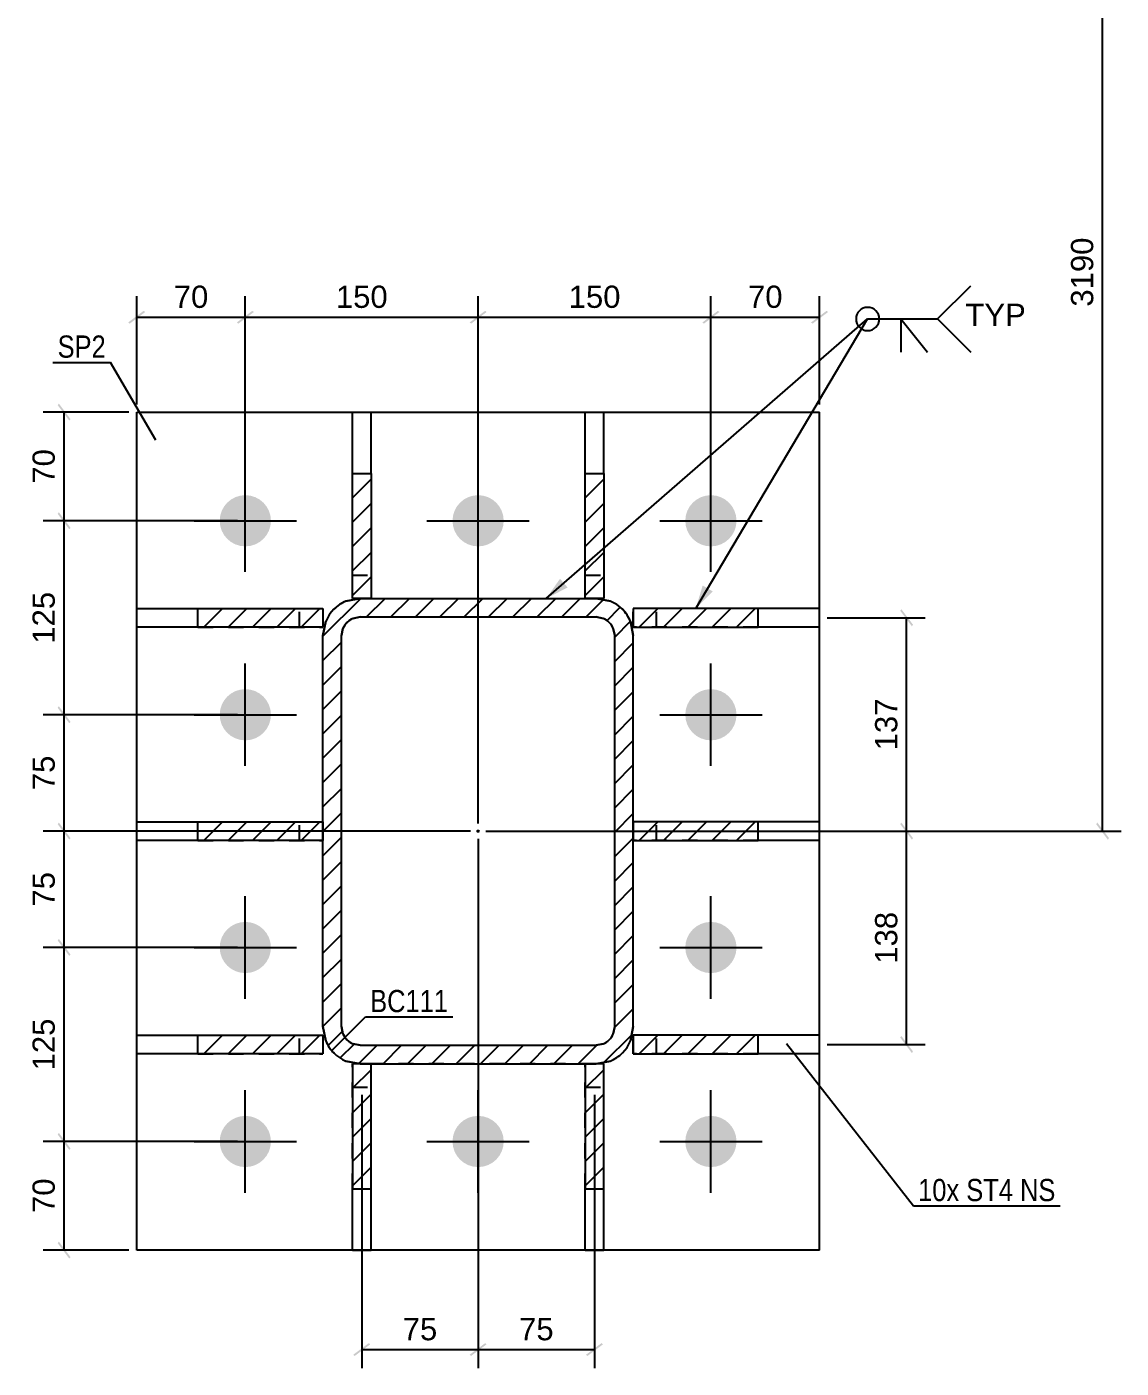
# Model space of a CAD drawing. Header units: millimetres. Extents: x 0 to 841, y 0 to 594.
# Drawn here: x 418 to 559.1, y 246.8 to 419.7 of the extents above; entities that cross this region are included whole.
import ezdxf

# ---------------------------------------------------------------- set-up
doc = ezdxf.new("R2010")
doc.units = ezdxf.units.MM
doc.linetypes.add('DXK_LINE_DOT2', pattern=[3.9198, 1.9599, -1.9599])
doc.linetypes.add('DXK_LINE_DOT3', pattern=[5.9187, 2.979, -0.9799, 0.9799, -0.9799])
doc.styles.add('Arial', font='ARIAL.TTF', dxfattribs={"height": 0.2})
doc.styles.add('Arial Narrow', font='ARIALN.TTF', dxfattribs={"height": 0.2})

# ---------------------------------------------------------------- blocks, each defined once
blk = doc.blocks.new('Bolt-389627297-2654 - 2647')
at = {"linetype": 'Continuous'}
for points in [[(442.88, 356.01, -1), (449.48, 356.01, -1)], [(472.88, 356.01, -1), (479.48, 356.01, -1)], [(502.88, 356.01, -1), (509.48, 356.01, -1)], [(442.88, 331.01, -1), (449.48, 331.01, -1)], [(502.88, 331.01, -1), (509.48, 331.01, -1)], [(442.88, 301.01, -1), (449.48, 301.01, -1)], [(502.88, 301.01, -1), (509.48, 301.01, -1)], [(442.88, 276.01, -1), (449.48, 276.01, -1)], [(472.88, 276.01, -1), (479.48, 276.01, -1)], [(502.88, 276.01, -1), (509.48, 276.01, -1)]]:
    blk.add_hatch(color=1, dxfattribs=at).paths.add_polyline_path(points)
at = {"color": 1, "linetype": 'Continuous'}
for p, q in [((446.18, 349.41), (446.18, 362.61)), ((476.18, 349.41), (476.18, 362.61)), ((506.18, 349.41), (506.18, 362.61)), ((439.58, 356.01), (452.78, 356.01)), ((469.58, 356.01), (482.78, 356.01)), ((499.58, 356.01), (512.78, 356.01)), ((446.18, 324.41), (446.18, 337.61)), ((506.18, 324.41), (506.18, 337.61)), ((439.58, 331.01), (452.78, 331.01)), ((499.58, 331.01), (512.78, 331.01)), ((446.18, 294.41), (446.18, 307.61)), ((506.18, 294.41), (506.18, 307.61)), ((439.58, 301.01), (452.78, 301.01)), ((499.58, 301.01), (512.78, 301.01)), ((446.18, 269.41), (446.18, 282.61)), ((476.18, 269.41), (476.18, 282.61)), ((506.18, 269.41), (506.18, 282.61)), ((439.58, 276.01), (452.78, 276.01)), ((469.58, 276.01), (482.78, 276.01)), ((499.58, 276.01), (512.78, 276.01))]:
    blk.add_line(p, q, dxfattribs=at)
blk = doc.blocks.new('Part-389627297-2655 - 2647')
at = {"linetype": 'Continuous'}
h = blk.add_hatch(dxfattribs=at)
h.set_pattern_fill('', scale=0.7, style=0, pattern_type=0)
h.set_pattern_definition([(45, (495.8156, 343.0457), (-1.571545, 1.571545), [])])
h.paths.add_polyline_path([(496.18, 341.21), (495.82, 343.05), (494.78, 344.6), (493.22, 345.64), (491.38, 346.01), (460.98, 346.01), (459.14, 345.64), (457.59, 344.6), (456.55, 343.05), (456.18, 341.21), (456.18, 290.81), (456.55, 288.97), (457.59, 287.41), (459.14, 286.37), (460.98, 286.01), (491.38, 286.01), (493.22, 286.37), (494.78, 287.41), (495.82, 288.97), (496.18, 290.81)])
h.paths.add_polyline_path([(493.6, 289.89), (493.08, 289.11), (492.3, 288.59), (491.38, 288.41), (460.98, 288.41), (460.06, 288.59), (459.28, 289.11), (458.76, 289.89), (458.58, 290.81), (458.58, 341.21), (458.76, 342.13), (459.28, 342.91), (460.06, 343.43), (460.98, 343.61), (491.38, 343.61), (492.3, 343.43), (493.08, 342.91), (493.6, 342.13), (493.78, 341.21), (493.78, 290.81)])
blk.add_hatch(color=30, dxfattribs=at).paths.add_polyline_path([(476.18, 315.91, -1), (476.18, 316.11, -1)])
at = {"color": 7, "linetype": 'DXK_LINE_DOT2'}
for p, q in [((459.14, 345.64), (460.98, 346.01)), ((460.98, 346.01), (491.38, 346.01)), ((491.38, 346.01), (493.22, 345.64)), ((456.18, 341.21), (456.55, 343.05)), ((460.98, 343.61), (460.06, 343.43)), ((460.98, 343.61), (491.38, 343.61)), ((492.3, 343.43), (491.38, 343.61)), ((495.82, 343.05), (496.18, 341.21)), ((456.18, 290.81), (456.18, 341.21)), ((458.76, 342.13), (458.58, 341.21)), ((458.58, 290.81), (458.58, 341.21)), ((493.78, 341.21), (493.6, 342.13)), ((493.78, 290.81), (493.78, 341.21)), ((496.18, 290.81), (496.18, 341.21)), ((456.55, 288.97), (456.18, 290.81)), ((458.58, 290.81), (458.76, 289.89)), ((493.6, 289.89), (493.78, 290.81)), ((496.18, 290.81), (495.82, 288.97)), ((460.06, 288.59), (460.98, 288.41)), ((460.98, 288.41), (491.38, 288.41)), ((491.38, 288.41), (492.3, 288.59)), ((460.98, 286.01), (459.14, 286.37)), ((491.38, 286.01), (460.98, 286.01)), ((493.22, 286.37), (491.38, 286.01))]:
    blk.add_line(p, q, dxfattribs=at)
at = {"color": 2, "linetype": 'Continuous'}
for p, q in [((460.98, 346.01), (459.14, 345.64)), ((460.98, 346.01), (491.38, 346.01)), ((493.22, 345.64), (491.38, 346.01)), ((456.55, 343.05), (456.18, 341.21)), ((460.06, 343.43), (460.98, 343.61)), ((460.98, 343.61), (491.38, 343.61)), ((491.38, 343.61), (492.3, 343.43)), ((496.18, 341.21), (495.82, 343.05)), ((456.18, 290.81), (456.18, 341.21)), ((458.58, 341.21), (458.76, 342.13)), ((458.58, 290.81), (458.58, 341.21)), ((493.6, 342.13), (493.78, 341.21)), ((493.78, 290.81), (493.78, 341.21)), ((496.18, 290.81), (496.18, 341.21)), ((456.18, 290.81), (456.55, 288.97)), ((458.76, 289.89), (458.58, 290.81)), ((493.78, 290.81), (493.6, 289.89)), ((495.82, 288.97), (496.18, 290.81)), ((460.98, 288.41), (460.06, 288.59)), ((460.98, 288.41), (491.38, 288.41)), ((492.3, 288.59), (491.38, 288.41)), ((459.14, 286.37), (460.98, 286.01)), ((460.98, 286.01), (491.38, 286.01)), ((491.38, 286.01), (493.22, 286.37))]:
    blk.add_line(p, q, dxfattribs=at)
at = {"color": 7, "linetype": 'DXK_LINE_DOT3'}
blk.add_line((476.18, 316.01), (476.18, 316.01), dxfattribs=at)
at = {"color": 30, "linetype": 'DXK_LINE_DOT3'}
blk.add_line((476.18, 316.01), (476.18, 316.01), dxfattribs=at)
at = {"color": 30, "linetype": 'Continuous'}
blk.add_circle((476.18, 316.01), 0.1, dxfattribs=at)
at = {"color": 7, "linetype": 'DXK_LINE_DOT2'}
for centre, radius, start, end in [((460.98, 341.21), 4.8, 112.5, 157.5), ((491.38, 341.21), 4.8, 22.5, 67.5), ((460.98, 341.21), 2.4, 112.5, 157.5), ((491.38, 341.21), 2.4, 22.5, 67.5), ((460.98, 290.81), 4.8, 202.5, 247.5), ((460.98, 290.81), 2.4, 202.5, 247.5), ((491.38, 290.81), 2.4, 292.5, 337.5), ((491.38, 290.81), 4.8, 292.5, 337.5)]:
    blk.add_arc(centre, radius, start, end, dxfattribs=at)
at = {"color": 2, "linetype": 'Continuous'}
for centre, radius, start, end in [((460.98, 341.21), 4.8, 112.5, 157.5), ((491.38, 341.21), 4.8, 22.5, 67.5), ((460.98, 341.21), 2.4, 112.5, 157.5), ((491.38, 341.21), 2.4, 22.5, 67.5), ((460.98, 290.81), 4.8, 202.5, 247.5), ((460.98, 290.81), 2.4, 202.5, 247.5), ((491.38, 290.81), 2.4, 292.5, 337.5), ((491.38, 290.81), 4.8, 292.5, 337.5)]:
    blk.add_arc(centre, radius, start, end, dxfattribs=at)
blk = doc.blocks.new('Part-389627297-2683 - 2647')
at = {"linetype": 'Continuous'}
h = blk.add_hatch(dxfattribs=at)
h.set_pattern_fill('', scale=0.7, style=0, pattern_type=0)
h.set_pattern_definition([(45, (489.981, 362.112), (-1.57154, 1.57154), [])])
h.paths.add_polyline_path([(492.38, 362.11), (489.98, 362.11), (489.98, 346.01), (492.38, 346.01)])
at = {"color": 2, "linetype": 'Continuous'}
for p, q in [((489.98, 370.01), (492.38, 370.01)), ((489.98, 362.11), (489.98, 370.01)), ((492.38, 362.11), (492.38, 370.01)), ((489.98, 346.01), (489.98, 362.11)), ((489.98, 362.11), (492.38, 362.11)), ((492.38, 362.11), (492.38, 346.01)), ((492.38, 346.01), (489.98, 346.01))]:
    blk.add_line(p, q, dxfattribs=at)
at = {"color": 7, "linetype": 'DXK_LINE_DOT2'}
for p, q in [((489.98, 346.01), (489.98, 362.11)), ((492.38, 362.11), (492.38, 346.01)), ((489.98, 349.01), (492.38, 349.01)), ((492.38, 346.01), (489.98, 346.01))]:
    blk.add_line(p, q, dxfattribs=at)
blk = doc.blocks.new('Part-389627297-2686 - 2647')
at = {"linetype": 'Continuous'}
h = blk.add_hatch(dxfattribs=at)
h.set_pattern_fill('', scale=0.7, style=0, pattern_type=0)
h.set_pattern_definition([(45, (459.981, 362.112), (-1.57154, 1.57154), [])])
h.paths.add_polyline_path([(462.38, 362.11), (459.98, 362.11), (459.98, 346.01), (462.38, 346.01)])
at = {"color": 2, "linetype": 'Continuous'}
for p, q in [((459.98, 370.01), (462.38, 370.01)), ((459.98, 362.11), (459.98, 370.01)), ((462.38, 362.11), (462.38, 370.01)), ((459.98, 346.01), (459.98, 362.11)), ((459.98, 362.11), (462.38, 362.11)), ((462.38, 362.11), (462.38, 346.01)), ((462.38, 346.01), (459.98, 346.01))]:
    blk.add_line(p, q, dxfattribs=at)
at = {"color": 7, "linetype": 'DXK_LINE_DOT2'}
for p, q in [((459.98, 346.01), (459.98, 362.11)), ((462.38, 362.11), (462.38, 346.01)), ((459.98, 349.01), (462.38, 349.01)), ((462.38, 346.01), (459.98, 346.01))]:
    blk.add_line(p, q, dxfattribs=at)
blk = doc.blocks.new('Part-389627297-2687 - 2647')
at = {"linetype": 'Continuous'}
h = blk.add_hatch(dxfattribs=at)
h.set_pattern_fill('', scale=0.7, style=0, pattern_type=0)
h.set_pattern_definition([(45, (489.981, 286.0088), (-1.57154, 1.57154), [])])
h.paths.add_polyline_path([(492.38, 286.01), (489.98, 286.01), (489.98, 269.91), (492.38, 269.91)])
at = {"color": 7, "linetype": 'DXK_LINE_DOT2'}
for p, q in [((489.98, 269.91), (489.98, 286.01)), ((492.38, 286.01), (489.98, 286.01)), ((492.38, 269.91), (492.38, 286.01)), ((489.98, 283.01), (492.38, 283.01))]:
    blk.add_line(p, q, dxfattribs=at)
at = {"color": 2, "linetype": 'Continuous'}
for p, q in [((492.38, 286.01), (489.98, 286.01)), ((489.98, 286.01), (489.98, 269.91)), ((492.38, 269.91), (492.38, 286.01)), ((489.98, 262.01), (489.98, 269.91)), ((489.98, 269.91), (492.38, 269.91)), ((492.38, 262.01), (492.38, 269.91)), ((489.98, 262.01), (492.38, 262.01))]:
    blk.add_line(p, q, dxfattribs=at)
blk = doc.blocks.new('Part-389627297-2690 - 2647')
at = {"linetype": 'Continuous'}
h = blk.add_hatch(dxfattribs=at)
h.set_pattern_fill('', scale=0.7, style=0, pattern_type=0)
h.set_pattern_definition([(45, (459.981, 286.0088), (-1.57154, 1.57154), [])])
h.paths.add_polyline_path([(462.38, 286.01), (459.98, 286.01), (459.98, 269.91), (462.38, 269.91)])
at = {"color": 7, "linetype": 'DXK_LINE_DOT2'}
for p, q in [((459.98, 269.91), (459.98, 286.01)), ((462.38, 286.01), (459.98, 286.01)), ((462.38, 269.91), (462.38, 286.01)), ((459.98, 283.01), (462.38, 283.01))]:
    blk.add_line(p, q, dxfattribs=at)
at = {"color": 2, "linetype": 'Continuous'}
for p, q in [((462.38, 286.01), (459.98, 286.01)), ((459.98, 286.01), (459.98, 269.91)), ((462.38, 269.91), (462.38, 286.01)), ((459.98, 262.01), (459.98, 269.91)), ((459.98, 269.91), (462.38, 269.91)), ((462.38, 262.01), (462.38, 269.91)), ((459.98, 262.01), (462.38, 262.01))]:
    blk.add_line(p, q, dxfattribs=at)
blk = doc.blocks.new('Part-389627297-2693 - 2647')
at = {"linetype": 'Continuous'}
h = blk.add_hatch(dxfattribs=at)
h.set_pattern_fill('', scale=0.7, style=0, pattern_type=0)
h.set_pattern_definition([(45, (440.077, 289.7088), (-1.57154, 1.57154), [])])
h.paths.add_polyline_path([(456.18, 289.71), (440.08, 289.71), (440.08, 287.31), (456.18, 287.31)])
at = {"color": 2, "linetype": 'Continuous'}
for p, q in [((432.18, 289.71), (440.08, 289.71)), ((432.18, 287.31), (432.18, 289.71)), ((440.08, 289.71), (456.18, 289.71)), ((440.08, 287.31), (440.08, 289.71)), ((456.18, 289.71), (456.18, 287.31)), ((440.08, 287.31), (432.18, 287.31)), ((456.18, 287.31), (440.08, 287.31))]:
    blk.add_line(p, q, dxfattribs=at)
at = {"color": 7, "linetype": 'DXK_LINE_DOT2'}
for p, q in [((440.08, 289.71), (456.18, 289.71)), ((453.18, 287.31), (453.18, 289.71)), ((456.18, 289.71), (456.18, 287.31)), ((440.08, 287.31), (456.18, 287.31))]:
    blk.add_line(p, q, dxfattribs=at)
blk = doc.blocks.new('Part-389627297-2696 - 2647')
at = {"linetype": 'Continuous'}
h = blk.add_hatch(dxfattribs=at)
h.set_pattern_fill('', scale=0.7, style=0, pattern_type=0)
h.set_pattern_definition([(45, (440.077, 344.7088), (-1.57154, 1.57154), [])])
h.paths.add_polyline_path([(456.18, 344.71), (440.08, 344.71), (440.08, 342.31), (456.18, 342.31)])
at = {"color": 2, "linetype": 'Continuous'}
for p, q in [((432.18, 344.71), (440.08, 344.71)), ((432.18, 342.31), (432.18, 344.71)), ((440.08, 344.71), (456.18, 344.71)), ((440.08, 342.31), (440.08, 344.71)), ((456.18, 344.71), (456.18, 342.31)), ((440.08, 342.31), (432.18, 342.31)), ((456.18, 342.31), (440.08, 342.31))]:
    blk.add_line(p, q, dxfattribs=at)
at = {"color": 7, "linetype": 'DXK_LINE_DOT2'}
for p, q in [((440.08, 344.71), (456.18, 344.71)), ((453.18, 342.31), (453.18, 344.71)), ((456.18, 344.71), (456.18, 342.31)), ((440.08, 342.31), (456.18, 342.31))]:
    blk.add_line(p, q, dxfattribs=at)
blk = doc.blocks.new('Part-389627297-2699 - 2647')
at = {"linetype": 'Continuous'}
h = blk.add_hatch(dxfattribs=at)
h.set_pattern_fill('', scale=0.7, style=0, pattern_type=0)
h.set_pattern_definition([(45, (440.077, 317.2088), (-1.57154, 1.57154), [])])
h.paths.add_polyline_path([(456.18, 317.21), (440.08, 317.21), (440.08, 314.81), (456.18, 314.81)])
at = {"color": 2, "linetype": 'Continuous'}
for p, q in [((432.18, 317.21), (440.08, 317.21)), ((432.18, 314.81), (432.18, 317.21)), ((440.08, 317.21), (456.18, 317.21)), ((440.08, 314.81), (440.08, 317.21)), ((456.18, 317.21), (456.18, 314.81)), ((440.08, 314.81), (432.18, 314.81)), ((456.18, 314.81), (440.08, 314.81))]:
    blk.add_line(p, q, dxfattribs=at)
at = {"color": 7, "linetype": 'DXK_LINE_DOT2'}
for p, q in [((440.08, 317.21), (456.18, 317.21)), ((453.18, 314.81), (453.18, 317.21)), ((456.18, 317.21), (456.18, 314.81)), ((440.08, 314.81), (456.18, 314.81))]:
    blk.add_line(p, q, dxfattribs=at)
blk = doc.blocks.new('Part-389627297-2700 - 2647')
at = {"linetype": 'Continuous'}
h = blk.add_hatch(dxfattribs=at)
h.set_pattern_fill('', scale=0.7, style=0, pattern_type=0)
h.set_pattern_definition([(45, (496.181, 289.7088), (-1.57154, 1.57154), [])])
h.paths.add_polyline_path([(512.28, 289.71), (496.18, 289.71), (496.18, 287.31), (512.28, 287.31)])
at = {"color": 7, "linetype": 'DXK_LINE_DOT2'}
for p, q in [((496.18, 287.31), (496.18, 289.71)), ((512.28, 289.71), (496.18, 289.71)), ((499.18, 287.31), (499.18, 289.71)), ((512.28, 287.31), (496.18, 287.31))]:
    blk.add_line(p, q, dxfattribs=at)
at = {"color": 2, "linetype": 'Continuous'}
for p, q in [((512.28, 289.71), (496.18, 289.71)), ((496.18, 289.71), (496.18, 287.31)), ((520.18, 289.71), (512.28, 289.71)), ((512.28, 287.31), (512.28, 289.71)), ((520.18, 287.31), (520.18, 289.71)), ((496.18, 287.31), (512.28, 287.31)), ((520.18, 287.31), (512.28, 287.31))]:
    blk.add_line(p, q, dxfattribs=at)
blk = doc.blocks.new('Part-389627297-2701 - 2647')
at = {"linetype": 'Continuous'}
h = blk.add_hatch(dxfattribs=at)
h.set_pattern_fill('', scale=0.7, style=0, pattern_type=0)
h.set_pattern_definition([(45, (496.181, 344.7088), (-1.57154, 1.57154), [])])
h.paths.add_polyline_path([(512.28, 344.71), (496.18, 344.71), (496.18, 342.31), (512.28, 342.31)])
at = {"color": 7, "linetype": 'DXK_LINE_DOT2'}
for p, q in [((496.18, 342.31), (496.18, 344.71)), ((512.28, 344.71), (496.18, 344.71)), ((499.18, 342.31), (499.18, 344.71)), ((512.28, 342.31), (496.18, 342.31))]:
    blk.add_line(p, q, dxfattribs=at)
at = {"color": 2, "linetype": 'Continuous'}
for p, q in [((512.28, 344.71), (496.18, 344.71)), ((496.18, 344.71), (496.18, 342.31)), ((520.18, 344.71), (512.28, 344.71)), ((512.28, 342.31), (512.28, 344.71)), ((520.18, 342.31), (520.18, 344.71)), ((496.18, 342.31), (512.28, 342.31)), ((520.18, 342.31), (512.28, 342.31))]:
    blk.add_line(p, q, dxfattribs=at)
blk = doc.blocks.new('Part-389627297-2702 - 2647')
at = {"linetype": 'Continuous'}
h = blk.add_hatch(dxfattribs=at)
h.set_pattern_fill('', scale=0.7, style=0, pattern_type=0)
h.set_pattern_definition([(45, (496.181, 317.2088), (-1.57154, 1.57154), [])])
h.paths.add_polyline_path([(512.28, 317.21), (496.18, 317.21), (496.18, 314.81), (512.28, 314.81)])
at = {"color": 7, "linetype": 'DXK_LINE_DOT2'}
for p, q in [((496.18, 314.81), (496.18, 317.21)), ((512.28, 317.21), (496.18, 317.21)), ((499.18, 314.81), (499.18, 317.21)), ((512.28, 314.81), (496.18, 314.81))]:
    blk.add_line(p, q, dxfattribs=at)
at = {"color": 2, "linetype": 'Continuous'}
for p, q in [((512.28, 317.21), (496.18, 317.21)), ((496.18, 317.21), (496.18, 314.81)), ((520.18, 317.21), (512.28, 317.21)), ((512.28, 314.81), (512.28, 317.21)), ((520.18, 314.81), (520.18, 317.21)), ((496.18, 314.81), (512.28, 314.81)), ((520.18, 314.81), (512.28, 314.81))]:
    blk.add_line(p, q, dxfattribs=at)
blk = doc.blocks.new('Part-389627297-2706 - 2647')
at = {"color": 2, "linetype": 'Continuous'}
for p, q in [((432.18, 262.01), (432.18, 370.01)), ((432.18, 370.01), (520.18, 370.01)), ((520.18, 262.01), (520.18, 370.01)), ((520.18, 262.01), (432.18, 262.01))]:
    blk.add_line(p, q, dxfattribs=at)
blk = doc.blocks.new('StraightDimension-389627297-4512 - 2647')
at = {"linetype": 'Continuous'}
for points in [[(445.28, 381.42), (445.08, 381.57), (447.08, 383.07), (447.28, 382.92)], [(477.08, 383.07), (477.28, 382.92), (475.28, 381.42), (475.08, 381.57)]]:
    blk.add_hatch(color=7, dxfattribs=at).paths.add_polyline_path(points)
at = {"color": 7, "linetype": 'Continuous'}
for p, q in [((446.18, 357.01), (446.18, 384.95)), ((476.18, 317.01), (476.18, 384.95)), ((446.18, 382.25), (476.18, 382.25))]:
    blk.add_line(p, q, dxfattribs=at)
at = {"color": 0}
blk.add_wipeout([(465.12, 382.85), (465.12, 387.05), (457.25, 387.05), (457.25, 382.85)], dxfattribs=at)
at = {"color": 3, "style": 'Arial'}
blk.add_text('150', height=2.865, dxfattribs=at).set_placement((457.85, 383.45))
blk = doc.blocks.new('StraightDimension-389627297-4448 - 2647')
at = {"linetype": 'Continuous'}
for points in [[(422, 331.91), (422.15, 332.11), (423.65, 330.11), (423.5, 329.91)], [(423.65, 315.11), (423.5, 314.91), (422, 316.91), (422.15, 317.11)]]:
    blk.add_hatch(color=7, dxfattribs=at).paths.add_polyline_path(points)
at = {"color": 7, "linetype": 'Continuous'}
for p, q in [((445.18, 331.01), (420.12, 331.01)), ((422.82, 316.01), (422.82, 331.01)), ((475.18, 316.01), (420.12, 316.01))]:
    blk.add_line(p, q, dxfattribs=at)
at = {"color": 0}
blk.add_wipeout([(422.22, 326.33), (418.02, 326.33), (418.02, 320.69), (422.22, 320.69)], dxfattribs=at)
at = {"color": 3, "style": 'Arial'}
blk.add_text('75', height=2.865, rotation=90.0002, dxfattribs=at).set_placement((421.62, 321.29))
blk = doc.blocks.new('StraightDimension-389627297-8249 - 2647')
at = {"linetype": 'Continuous'}
for points in [[(475.28, 248.37), (475.08, 248.52), (477.08, 250.02), (477.28, 249.87)], [(492.08, 250.02), (492.28, 249.87), (490.28, 248.37), (490.08, 248.52)]]:
    blk.add_hatch(color=7, dxfattribs=at).paths.add_polyline_path(points)
at = {"color": 7, "linetype": 'Continuous'}
for p, q in [((476.18, 315.01), (476.18, 246.79)), ((491.18, 282.01), (491.18, 246.79)), ((476.18, 249.19), (491.18, 249.19))]:
    blk.add_line(p, q, dxfattribs=at)
at = {"color": 0}
blk.add_wipeout([(486.5, 249.79), (486.5, 253.99), (480.86, 253.99), (480.86, 249.79)], dxfattribs=at)
at = {"color": 3, "style": 'Arial'}
blk.add_text('75', height=2.865, dxfattribs=at).set_placement((481.46, 250.39))
blk = doc.blocks.new('StraightDimension-389627297-4514 - 2647')
at = {"linetype": 'Continuous'}
for points in [[(475.28, 381.42), (475.08, 381.57), (477.08, 383.07), (477.28, 382.92)], [(507.08, 383.07), (507.28, 382.92), (505.28, 381.42), (505.08, 381.57)]]:
    blk.add_hatch(color=7, dxfattribs=at).paths.add_polyline_path(points)
at = {"color": 7, "linetype": 'Continuous'}
for p, q in [((476.18, 317.01), (476.18, 384.95)), ((506.18, 357.01), (506.18, 384.95)), ((476.18, 382.25), (506.18, 382.25))]:
    blk.add_line(p, q, dxfattribs=at)
at = {"color": 0}
blk.add_wipeout([(495.12, 382.85), (495.12, 387.05), (487.25, 387.05), (487.25, 382.85)], dxfattribs=at)
at = {"color": 3, "style": 'Arial'}
blk.add_text('150', height=2.865, dxfattribs=at).set_placement((487.85, 383.45))
blk = doc.blocks.new('StraightDimension-389627297-4450 - 2647')
at = {"linetype": 'Continuous'}
for points in [[(422, 301.91), (422.15, 302.11), (423.65, 300.11), (423.5, 299.91)], [(423.65, 275.11), (423.5, 274.91), (422, 276.91), (422.15, 277.11)]]:
    blk.add_hatch(color=7, dxfattribs=at).paths.add_polyline_path(points)
at = {"color": 7, "linetype": 'Continuous'}
for p, q in [((445.18, 301.01), (420.12, 301.01)), ((422.82, 276.01), (422.82, 301.01)), ((445.18, 276.01), (420.12, 276.01))]:
    blk.add_line(p, q, dxfattribs=at)
at = {"color": 0}
blk.add_wipeout([(422.22, 292.44), (418.02, 292.44), (418.02, 284.57), (422.22, 284.57)], dxfattribs=at)
at = {"color": 3, "style": 'Arial'}
blk.add_text('125', height=2.865, rotation=90.0002, dxfattribs=at).set_placement((421.62, 285.17))
blk = doc.blocks.new('StraightDimension-389627297-2751 - 2647')
at = {"linetype": 'Continuous'}
for points in [[(530.58, 344.41), (530.73, 344.61), (532.23, 342.61), (532.08, 342.41)], [(532.23, 315.11), (532.08, 314.91), (530.58, 316.91), (530.73, 317.11)]]:
    blk.add_hatch(color=7, dxfattribs=at).paths.add_polyline_path(points)
at = {"color": 7, "linetype": 'Continuous'}
for p, q in [((521.18, 343.51), (533.8, 343.51)), ((531.4, 316.01), (531.4, 343.51)), ((477.18, 316.01), (533.8, 316.01))]:
    blk.add_line(p, q, dxfattribs=at)
at = {"color": 0}
blk.add_wipeout([(530.8, 333.69), (526.6, 333.69), (526.6, 325.82), (530.8, 325.82)], dxfattribs=at)
at = {"color": 3, "style": 'Arial'}
blk.add_text('137', height=2.865, rotation=90.0002, dxfattribs=at).set_placement((530.2, 326.42))
blk = doc.blocks.new('StraightDimension-389627297-2828 - 2647')
at = {"linetype": 'Continuous'}
for points in [[(431.28, 381.42), (431.08, 381.57), (433.08, 383.07), (433.28, 382.92)], [(447.08, 383.07), (447.28, 382.92), (445.28, 381.42), (445.08, 381.57)]]:
    blk.add_hatch(color=7, dxfattribs=at).paths.add_polyline_path(points)
at = {"color": 7, "linetype": 'Continuous'}
for p, q in [((432.18, 371.01), (432.18, 384.95)), ((446.18, 357.01), (446.18, 384.95)), ((432.18, 382.25), (446.18, 382.25))]:
    blk.add_line(p, q, dxfattribs=at)
at = {"color": 0}
blk.add_wipeout([(442, 382.85), (442, 387.05), (436.36, 387.05), (436.36, 382.85)], dxfattribs=at)
at = {"color": 3, "style": 'Arial'}
blk.add_text('70', height=2.865, dxfattribs=at).set_placement((436.96, 383.45))
blk = doc.blocks.new('StraightDimension-389627297-2842 - 2647')
at = {"linetype": 'Continuous'}
for points in [[(505.28, 381.42), (505.08, 381.57), (507.08, 383.07), (507.28, 382.92)], [(521.08, 383.07), (521.28, 382.92), (519.28, 381.42), (519.08, 381.57)]]:
    blk.add_hatch(color=7, dxfattribs=at).paths.add_polyline_path(points)
at = {"color": 7, "linetype": 'Continuous'}
for p, q in [((506.18, 357.01), (506.18, 384.95)), ((520.18, 371.01), (520.18, 384.95)), ((506.18, 382.25), (520.18, 382.25))]:
    blk.add_line(p, q, dxfattribs=at)
at = {"color": 0}
blk.add_wipeout([(516, 382.85), (516, 387.05), (510.36, 387.05), (510.36, 382.85)], dxfattribs=at)
at = {"color": 3, "style": 'Arial'}
blk.add_text('70', height=2.865, dxfattribs=at).set_placement((510.96, 383.45))
blk = doc.blocks.new('StraightDimension-389627297-8250 - 2647')
at = {"linetype": 'Continuous'}
for points in [[(460.28, 248.37), (460.08, 248.52), (462.08, 250.02), (462.28, 249.87)], [(477.08, 250.02), (477.28, 249.87), (475.28, 248.37), (475.08, 248.52)]]:
    blk.add_hatch(color=7, dxfattribs=at).paths.add_polyline_path(points)
at = {"color": 7, "linetype": 'Continuous'}
for p, q in [((476.18, 315.01), (476.18, 246.79)), ((461.18, 282.01), (461.18, 246.79)), ((461.18, 249.19), (476.18, 249.19))]:
    blk.add_line(p, q, dxfattribs=at)
at = {"color": 0}
blk.add_wipeout([(471.5, 249.79), (471.5, 253.99), (465.86, 253.99), (465.86, 249.79)], dxfattribs=at)
at = {"color": 3, "style": 'Arial'}
blk.add_text('75', height=2.865, dxfattribs=at).set_placement((466.46, 250.39))
blk = doc.blocks.new('StraightDimension-389627297-2744 - 2647')
at = {"linetype": 'Continuous'}
for points in [[(530.58, 316.91), (530.73, 317.11), (532.23, 315.11), (532.08, 314.91)], [(532.23, 287.61), (532.08, 287.41), (530.58, 289.41), (530.73, 289.61)]]:
    blk.add_hatch(color=7, dxfattribs=at).paths.add_polyline_path(points)
at = {"color": 7, "linetype": 'Continuous'}
for p, q in [((477.18, 316.01), (533.8, 316.01)), ((531.4, 288.51), (531.4, 316.01)), ((521.18, 288.51), (533.8, 288.51))]:
    blk.add_line(p, q, dxfattribs=at)
at = {"color": 0}
blk.add_wipeout([(530.8, 306.19), (526.6, 306.19), (526.6, 298.32), (530.8, 298.32)], dxfattribs=at)
at = {"color": 3, "style": 'Arial'}
blk.add_text('138', height=2.865, rotation=90.0002, dxfattribs=at).set_placement((530.2, 298.92))
blk = doc.blocks.new('StraightDimension-389627297-4451 - 2647')
at = {"linetype": 'Continuous'}
for points in [[(422, 276.91), (422.15, 277.11), (423.65, 275.11), (423.5, 274.91)], [(423.65, 261.11), (423.5, 260.91), (422, 262.91), (422.15, 263.11)]]:
    blk.add_hatch(color=7, dxfattribs=at).paths.add_polyline_path(points)
at = {"color": 7, "linetype": 'Continuous'}
for p, q in [((445.18, 276.01), (420.12, 276.01)), ((422.82, 262.01), (422.82, 276.01)), ((431.18, 262.01), (420.12, 262.01))]:
    blk.add_line(p, q, dxfattribs=at)
at = {"color": 0}
blk.add_wipeout([(422.22, 271.83), (418.02, 271.83), (418.02, 266.19), (422.22, 266.19)], dxfattribs=at)
at = {"color": 3, "style": 'Arial'}
blk.add_text('70', height=2.865, rotation=90.0002, dxfattribs=at).set_placement((421.62, 266.79))
blk = doc.blocks.new('StraightDimension-389627297-2759 - 2647')
at = {"linetype": 'Continuous'}
for points in [[(555.83, 461.01), (555.98, 461.21), (557.48, 459.21), (557.33, 459.01)], [(557.48, 315.11), (557.33, 314.91), (555.83, 316.91), (555.98, 317.11)]]:
    blk.add_hatch(color=7, dxfattribs=at).paths.add_polyline_path(points)
at = {"color": 7, "linetype": 'Continuous'}
for p, q in [((477.18, 460.11), (559.05, 460.11)), ((556.65, 316.01), (556.65, 460.11)), ((497.18, 316.01), (559.05, 316.01))]:
    blk.add_line(p, q, dxfattribs=at)
at = {"color": 0}
blk.add_wipeout([(556.05, 393.11), (551.85, 393.11), (551.85, 383.01), (556.05, 383.01)], dxfattribs=at)
at = {"color": 3, "style": 'Arial'}
blk.add_text('3190', height=2.865, rotation=90.0002, dxfattribs=at).set_placement((555.45, 383.61))
blk = doc.blocks.new('StraightDimension-389627297-4446 - 2647')
at = {"linetype": 'Continuous'}
for points in [[(422, 370.91), (422.15, 371.11), (423.65, 369.11), (423.5, 368.91)], [(423.65, 355.11), (423.5, 354.91), (422, 356.91), (422.15, 357.11)]]:
    blk.add_hatch(color=7, dxfattribs=at).paths.add_polyline_path(points)
at = {"color": 7, "linetype": 'Continuous'}
for p, q in [((431.18, 370.01), (420.12, 370.01)), ((422.82, 356.01), (422.82, 370.01)), ((445.18, 356.01), (420.12, 356.01))]:
    blk.add_line(p, q, dxfattribs=at)
at = {"color": 0}
blk.add_wipeout([(422.22, 365.83), (418.02, 365.83), (418.02, 360.19), (422.22, 360.19)], dxfattribs=at)
at = {"color": 3, "style": 'Arial'}
blk.add_text('70', height=2.865, rotation=90.0002, dxfattribs=at).set_placement((421.62, 360.79))
blk = doc.blocks.new('StraightDimension-389627297-4447 - 2647')
at = {"linetype": 'Continuous'}
for points in [[(422, 356.91), (422.15, 357.11), (423.65, 355.11), (423.5, 354.91)], [(423.65, 330.11), (423.5, 329.91), (422, 331.91), (422.15, 332.11)]]:
    blk.add_hatch(color=7, dxfattribs=at).paths.add_polyline_path(points)
at = {"color": 7, "linetype": 'Continuous'}
for p, q in [((445.18, 356.01), (420.12, 356.01)), ((422.82, 331.01), (422.82, 356.01)), ((445.18, 331.01), (420.12, 331.01))]:
    blk.add_line(p, q, dxfattribs=at)
at = {"color": 0}
blk.add_wipeout([(422.22, 347.44), (418.02, 347.44), (418.02, 339.57), (422.22, 339.57)], dxfattribs=at)
at = {"color": 3, "style": 'Arial'}
blk.add_text('125', height=2.865, rotation=90.0002, dxfattribs=at).set_placement((421.62, 340.17))
blk = doc.blocks.new('StraightDimension-389627297-4449 - 2647')
at = {"linetype": 'Continuous'}
for points in [[(422, 316.91), (422.15, 317.11), (423.65, 315.11), (423.5, 314.91)], [(423.65, 300.11), (423.5, 299.91), (422, 301.91), (422.15, 302.11)]]:
    blk.add_hatch(color=7, dxfattribs=at).paths.add_polyline_path(points)
at = {"color": 7, "linetype": 'Continuous'}
for p, q in [((475.18, 316.01), (420.12, 316.01)), ((422.82, 301.01), (422.82, 316.01)), ((445.18, 301.01), (420.12, 301.01))]:
    blk.add_line(p, q, dxfattribs=at)
at = {"color": 0}
blk.add_wipeout([(422.22, 311.33), (418.02, 311.33), (418.02, 305.69), (422.22, 305.69)], dxfattribs=at)
at = {"color": 3, "style": 'Arial'}
blk.add_text('75', height=2.865, rotation=90.0002, dxfattribs=at).set_placement((421.62, 306.29))
blk = doc.blocks.new('MarkSet-389627297-5189 - 2647')
at = {"color": 0}
for points in [[(538.19, 268.32), (538.19, 271.32), (532.89, 271.32), (532.89, 268.32)], [(545.12, 268.32), (545.12, 271.32), (539.09, 271.32), (539.09, 268.32)], [(550.58, 268.32), (550.58, 271.32), (546.02, 271.32), (546.02, 268.32)]]:
    blk.add_wipeout(points, dxfattribs=at)
for points in [[(538.19, 268.32), (538.19, 271.32), (532.89, 271.32), (532.89, 268.32)], [(545.12, 268.32), (545.12, 271.32), (539.09, 271.32), (539.09, 268.32)], [(550.58, 268.32), (550.58, 271.32), (546.02, 271.32), (546.02, 268.32)]]:
    blk.add_wipeout(points, dxfattribs=at)
at = {"color": 30, "linetype": 'Continuous'}
for p, q in [((515.93, 288.62), (532.29, 267.72)), ((532.29, 267.72), (551.18, 267.72))]:
    blk.add_line(p, q, dxfattribs=at)
at = {"color": 3, "style": 'Arial Narrow'}
for s, p in [('10x', (532.89, 268.32)), ('ST4', (539.09, 268.32)), ('NS', (546.02, 268.32))]:
    blk.add_text(s, height=2.863, dxfattribs=at).set_placement(p)
blk = doc.blocks.new('Mark-389627297-8405 - 2647')
at = {"color": 0}
blk.add_wipeout([(472.32, 292.68), (472.32, 295.68), (462.27, 295.68), (462.27, 292.68)], dxfattribs=at)
blk.add_wipeout([(472.32, 292.68), (472.32, 295.68), (462.27, 295.68), (462.27, 292.68)], dxfattribs=at)
at = {"color": 30, "linetype": 'Continuous'}
for p, q in [((457.43, 287.84), (461.67, 292.08)), ((461.67, 292.08), (472.92, 292.08))]:
    blk.add_line(p, q, dxfattribs=at)
at = {"color": 3, "style": 'Arial Narrow'}
blk.add_text('BC111', height=2.863, dxfattribs=at).set_placement((462.27, 292.68))
blk = doc.blocks.new('WeldMark-389627297-8299 - 2647')
at = {"linetype": 'Continuous'}
for points in [[(487.72, 347.41), (484.97, 346.01), (486.74, 348.54)], [(506.41, 346.91), (504.23, 344.71), (505.12, 347.67)]]:
    blk.add_hatch(color=30, dxfattribs=at).paths.add_polyline_path(points)
at = {"color": 30, "linetype": 'Continuous'}
for p, q in [((484.97, 346.01), (526.38, 382.02)), ((504.23, 344.71), (526.38, 382.02)), ((526.38, 382.02), (535.38, 382.02))]:
    blk.add_line(p, q, dxfattribs=at)
at = {"color": 3, "linetype": 'Continuous'}
for q in [(534.1, 377.74), (530.67, 377.74)]:
    blk.add_line((530.67, 382.02), q, dxfattribs=at)
for start, end in [(90, 270), (270, 90)]:
    blk.add_arc((526.38, 382.02), 1.5, start, end, dxfattribs=at)
at = {"color": 0, "linetype": 'Continuous'}
blk.add_wipeout([(546.76, 381.12), (546.76, 384.12), (538.98, 384.12), (538.98, 381.12)], dxfattribs=at)
blk.add_wipeout([(546.76, 381.12), (546.76, 384.12), (538.98, 384.12), (538.98, 381.12)], dxfattribs=at)
at = {"color": 3, "linetype": 'Continuous'}
for q in [(539.67, 386.31), (539.67, 377.74)]:
    blk.add_line((535.38, 382.02), q, dxfattribs=at)
at = {"color": 3, "linetype": 'Continuous', "style": 'Arial'}
blk.add_text('TYP', height=2.865, dxfattribs=at).set_placement((538.98, 381.12))
blk = doc.blocks.new('Mark-389627297-8378 - 2647')
at = {"color": 0}
blk.add_wipeout([(428.21, 377.03), (428.21, 380.03), (421.99, 380.03), (421.99, 377.03)], dxfattribs=at)
blk.add_wipeout([(428.21, 377.03), (428.21, 380.03), (421.99, 380.03), (421.99, 377.03)], dxfattribs=at)
at = {"color": 30, "linetype": 'Continuous'}
for p in [(421.39, 376.43), (434.66, 366.4)]:
    blk.add_line(p, (428.81, 376.43), dxfattribs=at)
at = {"color": 3, "style": 'Arial Narrow'}
blk.add_text('SP2', height=2.863, dxfattribs=at).set_placement((421.99, 377.03))

msp = doc.modelspace()

# ---------------------------------------------------------------- block references
for name in ['Part-389627297-2706 - 2647', 'Part-389627297-2686 - 2647', 'Part-389627297-2683 - 2647', 'Bolt-389627297-2654 - 2647', 'Part-389627297-2655 - 2647', 'Part-389627297-2696 - 2647', 'Part-389627297-2701 - 2647', 'Part-389627297-2699 - 2647', 'Part-389627297-2702 - 2647', 'Part-389627297-2693 - 2647', 'Part-389627297-2700 - 2647', 'Part-389627297-2690 - 2647', 'Part-389627297-2687 - 2647']:
    msp.add_blockref(name, (0, 0))

# ---------------------------------------------------------------- next in the draw order: block references
for name in ['StraightDimension-389627297-4512 - 2647', 'StraightDimension-389627297-4450 - 2647']:
    msp.add_blockref(name, (0, 0))

# ---------------------------------------------------------------- next in the draw order: block references
for name in ['StraightDimension-389627297-2828 - 2647', 'StraightDimension-389627297-4448 - 2647', 'StraightDimension-389627297-4451 - 2647']:
    msp.add_blockref(name, (0, 0))

# ---------------------------------------------------------------- next in the draw order: block references
for name in ['StraightDimension-389627297-4514 - 2647', 'StraightDimension-389627297-4446 - 2647', 'StraightDimension-389627297-8249 - 2647']:
    msp.add_blockref(name, (0, 0))

# ---------------------------------------------------------------- next in the draw order: block references
for name in ['StraightDimension-389627297-2842 - 2647', 'Mark-389627297-8378 - 2647', 'StraightDimension-389627297-4447 - 2647', 'StraightDimension-389627297-2751 - 2647']:
    msp.add_blockref(name, (0, 0))

# ---------------------------------------------------------------- next in the draw order: block references
msp.add_blockref('StraightDimension-389627297-8250 - 2647', (0, 0))

# ---------------------------------------------------------------- next in the draw order: block references
for name in ['StraightDimension-389627297-4449 - 2647', 'StraightDimension-389627297-2744 - 2647', 'Mark-389627297-8405 - 2647']:
    msp.add_blockref(name, (0, 0))

# ---------------------------------------------------------------- next in the draw order: block references
for name in ['StraightDimension-389627297-2759 - 2647', 'MarkSet-389627297-5189 - 2647']:
    msp.add_blockref(name, (0, 0))

# ---------------------------------------------------------------- next in the draw order: block references
msp.add_blockref('WeldMark-389627297-8299 - 2647', (0, 0))

doc.saveas('drawing.dxf')
